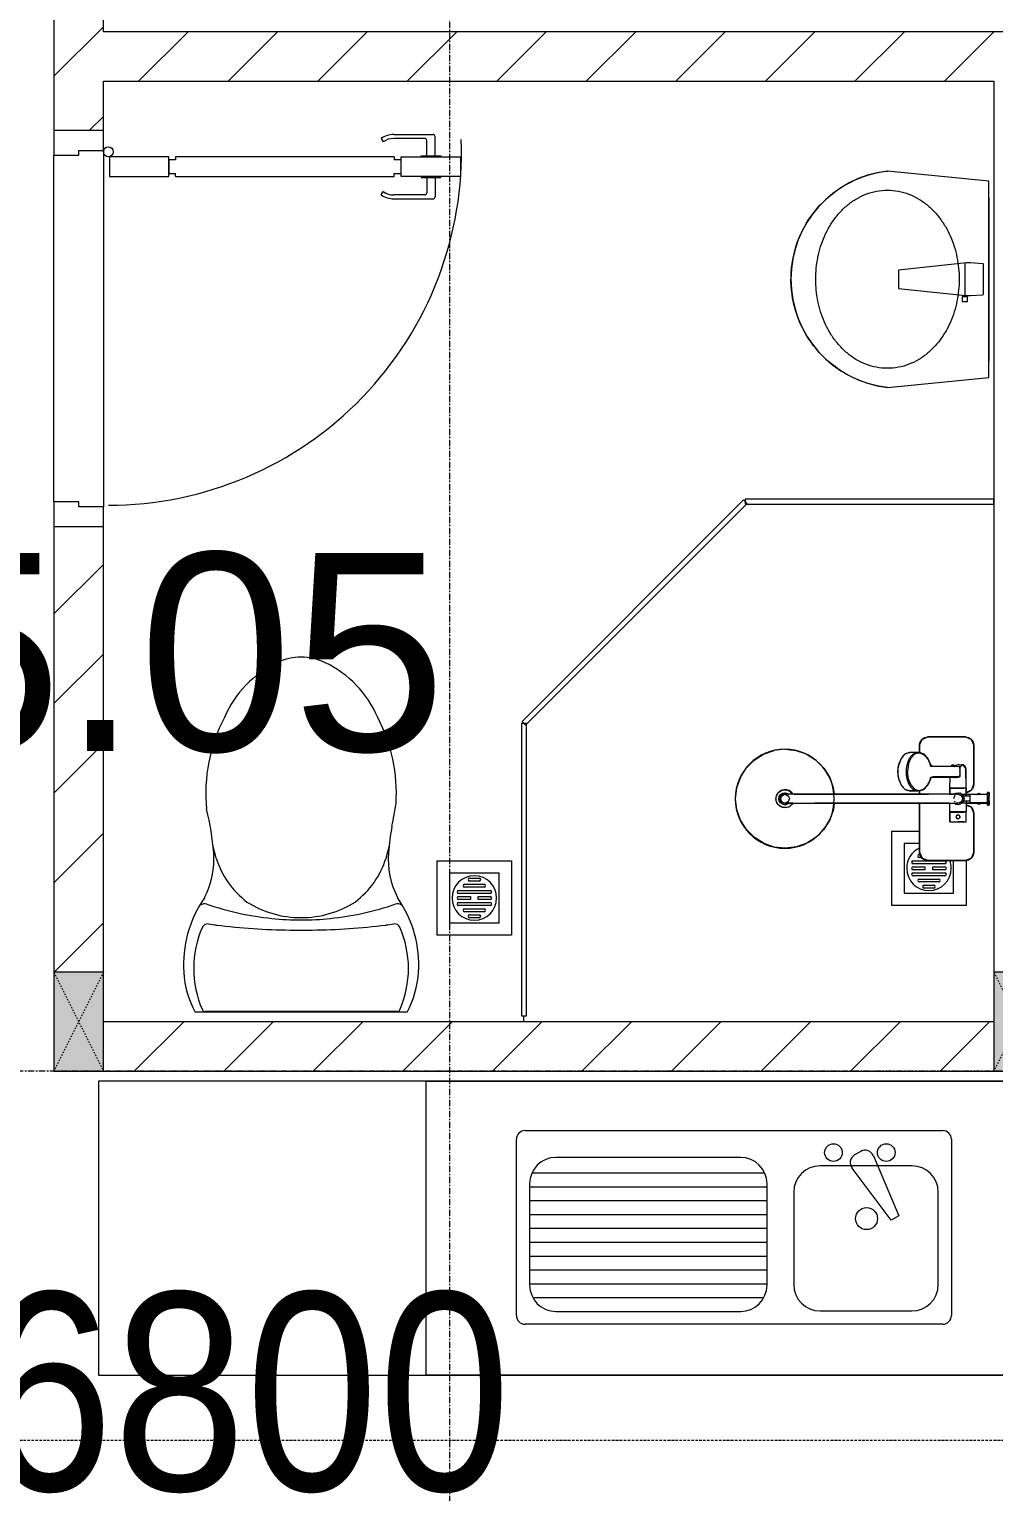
# Model space of a CAD drawing. Header units: millimetres. Extents: x 1591 to 239243, y -15958 to 82755.
# Drawn here: x 140001 to 141951, y 47587 to 50542 of the extents above; entities that cross this region are included whole.
import ezdxf

# ---------------------------------------------------------------- set-up
doc = ezdxf.new("R2010")
doc.units = ezdxf.units.MM
for name, pattern in [('Dash Dot 3_16_', [7.9375, 4.7625, -1.5875, 0, -1.5875]), ('Dash_2_', [6, 3, -3]), ('Grid Line', [22.225, 12.7, -3.175, 3.175, -3.175])]:
    doc.linetypes.add(name, pattern=pattern)
for name, color, linetype, lineweight in [('0-1', 250, 'Continuous', 5), ('A-ANNO-DIMS', 211, 'Continuous', 9), ('A-ANNO-DIMS-160', 211, 'Continuous', 9), ('A-AREA-IDEN', 2, 'Continuous', 9), ('A-DETL-GENF-1', 9, 'Continuous', 9), ('A-DOOR-1', 254, 'Continuous', 9), ('A-DOOR-2', 9, 'Continuous', 9), ('A-FLOR-2', 9, 'Continuous', 9), ('A-GLAZ-CURT-1', 254, 'Continuous', 9), ('A-GLAZ-CURT-2', 9, 'Continuous', 9), ('A-WALL-1', 253, 'Continuous', 18), ('A-WALL-2', 9, 'Continuous', 9), ('A-WALL-PATT-1', 10, 'Continuous', 9), ('G-ANNO-SYMB-1', 111, 'Dash Dot 3_16_', 18), ('I-FURN', 30, 'Continuous', 9), ('I-FURN-1', 254, 'Continuous', 9), ('M-EQPM-1', 254, 'Continuous', 9), ('P-SANR-FIXT', 6, 'Continuous', 9), ('P-SANR-FIXT-1', 254, 'Continuous', 9), ('S-COLS', 52, 'Continuous', 9), ('S-COLS-4', 254, 'Continuous', 9), ('S-COLS-5', 253, 'Continuous', 18), ('S-COLS-HDLN-1', 9, 'Dash_2_', 9), ('S-GRID-1', 1, 'Grid Line', 9)]:
    doc.layers.add(name, color=color, linetype=linetype, lineweight=lineweight)
doc.styles.add('Arial_9', font='arial_0.ttf', dxfattribs={"height": 400})
doc.styles.add('UTM Avo', font='UTM Avo.ttf', dxfattribs={"width": 0.9, "height": 400})
doc.dimstyles.new('1_Dim_chi_tiet_2_5', dxfattribs={"dimscale": 304.8, "dimtxt": 399.720379, "dimasz": 0.629921, "dimexe": 0.524934, "dimexo": 0.0625, "dimgap": 0.052493, "dimtad": 1, "dimdec": 0, "dimrnd": 5, "dimzin": 0, "dimdsep": 46, "dimtxsty": 'UTM Avo', "dimblk1": 'OBLIQUE', "dimblk2": 'OBLIQUE', "dimsah": 1, "dimcen": 0.09, "dimdle": 0.524934, "dimazin": 0, "dimtfac": 1, "dimtdec": 4, "dimtix": 1, "dimtmove": 0, "dimatfit": 3, "dimfxl": 1.049869, "dimfxlon": 1, "dimtvp": 1, "dimtolj": 1, "dimtzin": 0, "dimarcsym": 2})
pattern_1 = [(45, (0, 0), (-90.50967, 90.50967), [])]

# ---------------------------------------------------------------- blocks, each defined once
blk = doc.blocks.new('DOOR_CW_01 CANH MO-PANEL KINH - DIG_02-800x2200-CỬA NHÔM KÍNH-400864-TKCS_MB TẦNG 5')
at = {"layer": 'A-DETL-GENF-1'}
for p, q in [((-347, 772), (-307, 772)), ((-347, 652), (-347, 772)), ((-307, 772), (-307, 652)), ((-392, 637), (-392, 716.5)), ((-349, 720.5), (-388, 720.5)), ((-349, 731.8), (-347, 731.8)), ((-349, 692.2), (-349, 731.8)), ((-347, 692.2), (-347, 731.8)), ((-307, 692.2), (-307, 731.8)), ((-305, 731.8), (-307, 731.8)), ((-305, 692.2), (-305, 731.8)), ((-305, 720.5), (-266, 720.5)), ((-262, 637), (-262, 716.5)), ((-384, 699.5), (-384, 637)), ((-349, 703.5), (-380, 703.5)), ((-347, 692.2), (-349, 692.2)), ((-307, 692.2), (-305, 692.2)), ((-305, 703.5), (-274, 703.5)), ((-270, 699.5), (-270, 637)), ((-307, 652), (-347, 652)), ((-313, 652), (-341, 652)), ((-341, 652), (-341, 638)), ((-313, 638), (-313, 652)), ((-347, 638), (-341, 638)), ((-347, 638), (-347, 196)), ((-307, 638), (-313, 638)), ((-307, 196), (-307, 638)), ((-383.9, 611.2), (-377.3, 615.8)), ((-270.1, 611.2), (-276.7, 615.8)), ((-347, 196), (-341, 196)), ((-307, 182), (-347, 182)), ((-347, 182), (-347, 62)), ((-341, 196), (-341, 182)), ((-341, 182), (-313, 182)), ((-307, 196), (-313, 196)), ((-313, 182), (-313, 196)), ((-307, 62), (-307, 182)), ((-347, 62), (-307, 62))]:
    blk.add_line(p, q, dxfattribs=at)
blk.add_circle((-357, 60), 10, dxfattribs=at)
for centre, radius, start, end in [((-357, 60), 714, 360, 92), ((-388, 716.5), 4, 90, 180), ((-266, 716.5), 4, 0, 90), ((-380, 699.5), 4, 90, 180), ((-274, 699.5), 4, 0, 90), ((-347, 637), 45, 180, 215), ((-347, 637), 37, 180, 215), ((-307, 637), 37, 325, 0), ((-307, 637), 45, 325, 0)]:
    blk.add_arc(centre, radius, start, end, dxfattribs=at)
at = {"layer": 'A-DOOR-2'}
for p, q in [((-360, 50), (-400, 50)), ((-400, 50), (-400, -50)), ((-360, 0), (-360, 50)), ((-357, 50), (-332, 50)), ((400, 50), (360, 50)), ((360, 50), (360, 0)), ((400, -50), (400, 50)), ((-350, 0), (-360, 0)), ((-350, -50), (-350, 0)), ((360, 0), (350, 0)), ((350, 0), (350, -50)), ((-400, -50), (-350, -50)), ((350, -50), (400, -50))]:
    blk.add_line(p, q, dxfattribs=at)
blk = doc.blocks.new('TOILET - TOILET-400871-TKCS_MB TẦNG 5')
at = {"layer": 'P-SANR-FIXT-1'}
for p, q in [((-171.7, 330.3), (-178.6, 355.5)), ((171.7, 330.3), (178.6, 355.5)), ((214.2, 19), (-214.2, 19)), ((194, 19.9), (-194, 19.9))]:
    blk.add_line(p, q, dxfattribs=at)
for centre, radius, start, end in [((45.1, 528.6), 217.6, 115.2282, 156.7784), ((0, 624.4), 111.7, 64.7718, 115.2282), ((-45.1, 528.6), 217.6, 23.2216, 64.7718), ((137.1, 461.2), 329.8, 152.3122, 185.6513), ((-137.1, 461.2), 329.8, 356.3165, 27.6878), ((-719.2, 297.5), 544.3, 4.5441, 13.9464), ((-1948.3, 805.1), 2171.2, 349.1051, 350.319), ((719.2, 297.5), 544.3, 169.7121, 175.4559), ((-343.5, 327.4), 167.3, 332.62, 4.5441), ((-0.4, 384), 179.5, 197.4036, 232.5964), ((0.4, 384), 179.5, 307.4036, 342.5964), ((343.5, 327.4), 167.3, 175.4559, 207.38), ((-4, 115.7), 233.6, 144.7853, 164.7039), ((-195, 224.1), 13.8, 71.0073, 129.3276), ((0.6, 792.1), 586.9, 251.0073, 264.1678), ((0, 416), 206.1, 237.9268, 270), ((0, 416), 206.1, 270, 302.0732), ((-0.6, 792.1), 586.9, 275.8322, 288.9927), ((195, 224.1), 13.8, 50.6724, 108.9927), ((4, 115.7), 233.6, 15.2961, 35.2147), ((0, 786.7), 581.5, 264.1678, 275.8322), ((1.9, 114.1), 239.7, 164.7039, 183.5487), ((-9.8, 107.2), 207.3, 156.2862, 203.7138), ((-189.1, 185.5), 11.7, 82.4212, 154.5895), ((178.9, 2951.3), 2778.4, 262.4212, 262.7649), ((-14.3, 1400.4), 1215.6, 262.593, 269.6026), ((0, 3462.8), 3278, 269.6026, 270.3974), ((14.3, 1400.4), 1215.6, 270.3974, 277.407), ((-178.9, 2951.3), 2778.4, 277.2351, 277.5788), ((189.1, 185.5), 11.7, 25.4105, 97.5788), ((9.8, 107.2), 207.3, 336.2862, 23.7138), ((-1.9, 114.1), 239.7, 356.4513, 15.2961), ((-46.1, 111.1), 191.6, 183.5487, 208.7191), ((46.1, 111.1), 191.6, 331.2809, 356.4513), ((-193.7, 26.4), 6.48, 203.7138, 267.6832), ((193.7, 26.4), 6.48, 272.3168, 336.2862)]:
    blk.add_arc(centre, radius, start, end, dxfattribs=at)
blk = doc.blocks.new('93925000_0001 - 93925000_top_dwg_93925000_T-348115-TKCS_MB TẦNG 5')
at = {"layer": 'P-SANR-FIXT'}
for p, q in [((-125, -47.4), (-125, -123.4)), ((-29.3, -30.4), (-108, -30.4)), ((-46.3, -78.4), (-46.3, -46.7)), ((-27.2, -47.1), (-26.1, -47.1)), ((21.5, -45.9), (60.6, -46.7)), ((29.3, -30.4), (108, -30.4)), ((125, -47.4), (125, -123.4)), ((-27.2, -77.9), (-26.1, -77.9)), ((-9, -412.5), (-9, -62.5)), ((9, -62.5), (9, -412.5)), ((43, -78.7), (21.5, -79.2)), ((43, -64.7), (43, -117.7)), ((65.8, -117.7), (65.8, -64.7)), ((42.7, -117.9), (42.7, -117.9)), ((43.2, -117.6), (43.2, -117.5)), ((65.6, -117.5), (65.6, -117.6)), ((66.1, -117.9), (66.1, -117.9)), ((-108, -140.4), (-9, -140.4)), ((9, -140.4), (16.1, -140.4)), ((15.4, -159.1), (15.8, -143.3)), ((108, -140.4), (92.7, -140.4)), ((93, -143.3), (93.4, -159.1))]:
    blk.add_line(p, q, dxfattribs=at)
at = {"layer": 'P-SANR-FIXT', "flags": 128}
for points in [[(-45.8, -46.1), (-27.2, -46.1), (-27.2, -78.9), (-45.8, -78.9)], [(-26.1, -46), (-26.1, -78.9), (-9, -79)], [(21.5, -47.4), (21.5, -79.1), (9, -79)]]:
    blk.add_lwpolyline(points, dxfattribs=at)
at = {"layer": 'P-SANR-FIXT'}
for centre, radius in [((-36.5, -62.5), 3.95), ((0, -412.5), 100)]:
    blk.add_circle(centre, radius, dxfattribs=at)
for centre, radius, start, end in [((-108, -47.4), 17, 90, 180), ((-45.8, -46.6), 0.5, 90, 180), ((-29.3, -47.4), 17, 4.7626, 90), ((0, -62.5), 12, 318.5904, 221.4096), ((0, -62.5), 9, 90, 180.0008), ((0, -62.5), 9, 360, 90), ((29.3, -47.4), 17, 90, 175.2374), ((54.4, -334.8), 275.9, 88.2683, 91.7343), ((59.7, -57.1), 10.5, 38.6491, 85.492), ((108, -47.4), 17, 360, 90), ((-45.8, -78.4), 0.5, 180, 270), ((45.7, -61.8), 2.59, 155.1929, 175.7071), ((45.9, -61.8), 2.75, 130.8294, 155.1929), ((46.1, -62.1), 3.08, 110.5459, 130.8294), ((-11.1, -67.1), 76.9, 1.7693, 4.1075), ((65.2, -72.4), 3.46, 323.2522, 79.3541), ((40.8, -114.2), 4.19, 285.5116, 289.9665), ((40.2, -112.5), 6, 289.9665, 292.7061), ((41.4, -115.3), 2.96, 292.7061, 296.5405), ((41.3, -115.1), 3.16, 296.9591, 300.8286), ((41.8, -115.8), 2.26, 300.8286, 305.287), ((42.1, -116.4), 1.64, 305.287, 309.9326), ((42.6, -116.9), 0.906, 309.9326, 315.24), ((66.5, -116.6), 1.39, 229.6335, 235.1234), ((66.3, -116.8), 1.08, 225.1702, 229.6335), ((67.3, -115.4), 2.79, 235.1234, 238.7439), ((67.2, -115.6), 2.6, 238.7439, 243.4573), ((67.8, -114.4), 3.89, 243.9189, 246.8313), ((68.1, -113.8), 4.52, 246.843, 250.4792), ((68.3, -113.2), 5.24, 250.478, 254.0406), ((-108, -123.4), 17, 180, 270), ((32.6, -143.6), 16.9, 172.414, 179.1297), ((33.7, -143.7), 17.9, 164.9525, 172.4168), ((35.2, -144.2), 19.5, 157.9614, 164.9563), ((37.1, -144.9), 21.6, 151.4775, 157.9654), ((39.3, -146.1), 24, 145.4892, 151.4815), ((41.5, -147.6), 26.8, 139.9517, 145.4927), ((43.6, -149.4), 29.5, 134.7867, 139.9744), ((46.2, -152), 33.2, 130.0223, 134.7808), ((47.7, -153.8), 35.5, 125.4414, 130.0144), ((49.9, -156.8), 39.2, 121.1773, 125.4365), ((50.6, -157.9), 40.5, 119.697, 121.1761), ((51, -158.7), 41.5, 117.0276, 119.7085), ((52.2, -161.1), 44.1, 113.3199, 117.0258), ((51.7, -159.9), 42.8, 109.7779, 113.2977), ((52.5, -162.2), 45.2, 106.1472, 109.7766), ((53.2, -164.5), 47.7, 103.9355, 106.1665), ((39.1, -108.2), 10.4, 284.3956, 285.5116), ((68.5, -112.7), 5.75, 254.0357, 256.0561), ((55.4, -165.2), 48.4, 73.8659, 76.0481), ((56.2, -162.4), 45.5, 70.241, 73.86), ((57.4, -159.2), 42.1, 66.6693, 70.2637), ((56.5, -161.3), 44.3, 62.9815, 66.6728), ((58, -158.4), 41.1, 60.2783, 62.9855), ((57.7, -158.9), 41.7, 58.8444, 60.2824), ((59.2, -156.4), 38.7, 54.5377, 58.8482), ((60.9, -154), 35.8, 50.0034, 54.5405), ((62.8, -151.7), 32.8, 45.1921, 50.0042), ((65, -149.6), 29.8, 40.0487, 45.1896), ((87.6, -128.4), 1.5, 180, 187.5386), ((87.6, -128.4), 1.5, 258.6057, 270), ((67.2, -147.7), 26.8, 34.5125, 40.0422), ((69.4, -146.2), 24.2, 28.5363, 34.4919), ((73.8, -143.9), 19.2, 21.6374, 28.9183), ((71.2, -145), 22.1, 15.4436, 21.6374), ((76.8, -143.4), 16.2, 7.1859, 15.4436), ((73.9, -143.8), 19.1, 1.2699, 7.1859), ((108, -123.4), 17, 270, 360), ((32.7, -159), 17.3, 181.3198, 222.2619), ((76, -159), 17.4, 317.3098, 358.6393), ((54.2, -123), 60.6, 259.1395, 270.1494), ((54.2, -119.5), 64.1, 270.1494, 280.3637), ((0, -412.5), 18, 120.2491, 59.7509), ((0, -412.5), 12.2, 137.7946, 42.2054), ((0, -412.5), 9, 180, 0)]:
    blk.add_arc(centre, radius, start, end, dxfattribs=at)
for points, degree in [([(-12.9, 0), (-12.9, -1.5), (-12.9, -3)], 2), ([(12.9, 0), (0, 0), (-12.8, 0)], 2), ([(12.8, 0), (12.9, 0), (12.9, 0)], 2), ([(12.9, 0), (12.9, -1.5), (12.9, -3)], 2), ([(-12.9, -3), (0, -3), (12.8, -3)], 2), ([(-12.8, -3), (-12.9, -3), (-12.9, -3)], 2), ([(-8.5, -3.8), (-8.5, -20.9), (-8.5, -38)], 2), ([(8.5, -3.8), (8.5, -20.9), (8.5, -38)], 2), ([(-5, -46), (-15.5, -46), (-26.1, -46)], 2), ([(-8.5, -38), (0, -38), (8.5, -38)], 2), ([(-5, -38), (-5, -44.8), (-5, -51.6)], 2), ([(5, -38), (5, -44.8), (5, -51.6)], 2), ([(5, -46), (13.3, -46), (21.5, -46)], 2), ([(46.1, -59), (45.8, -59), (45.6, -59), (45.4, -59.1), (45.2, -59.1), (45, -59.2)], 5), ([(65.6, -61.6), (65.6, -60.8), (65.5, -60), (64.3, -59), (63.5, -59), (62.7, -59)], 5), ([(43.2, -61.6), (43.1, -62.2), (43.3, -62.8), (43, -63.5), (43, -64.1), (43, -64.7)], 5), ([(42.8, -182.5), (33, -180.6), (24.7, -176.4), (19.9, -170.7)], 3), ([(88.8, -170.8), (83.9, -176.5), (75.6, -180.7), (65.8, -182.5)], 3)]:
    blk.add_open_spline(points, degree=degree, dxfattribs=at)
for points, weights in [([(-9.3, -3), (-8.5, -3), (-8.5, -3.8)], [1, 0.707106775639, 1]), ([(9.3, -3), (8.5, -3), (8.5, -3.8)], [1, 0.707106765177, 1]), ([(21.5, -45.9), (21.5, -45.7), (21.5, -47.4)], [0.874147445041, 0.908470869121, 1]), ([(67.9, -74.4), (66.9, -75.7), (65.8, -76.4)], [1, 0.991614392871, 1]), ([(54.4, -167.3), (15.8, -167.3), (15.8, -143.6)], [1, 0.707106781187, 1]), ([(93, -143.6), (93, -167.3), (54.4, -167.3)], [1, 0.707106781187, 1])]:
    blk.add_rational_spline(points, weights, degree=2, dxfattribs=at)
blk.add_open_spline([(68, -50.6), (68.4, -51.1), (68.6, -51.7), (68.7, -53.5), (68.2, -54.7), (66.1, -57), (64.6, -58.1), (62.7, -59)], degree=3, knots=[0.3623591, 0.3623591, 0.3623591, 0.3623591, 0.4991435, 0.4991435, 0.7494159, 0.7494159, 0.9564651, 0.9564651, 0.9564651, 0.9564651], dxfattribs=at)
blk = doc.blocks.new('93925000_0001 - 93925000_top_dwg-348114-TKCS_MB TẦNG 5')
blk.add_blockref('93925000_0001 - 93925000_top_dwg_93925000_T-348115-TKCS_MB TẦNG 5', (0, 0))
blk = doc.blocks.new('93925000_0001 - 93925000_3D_low_dwg-348120-TKCS_MB TẦNG 5')
at = {"layer": 'P-SANR-FIXT'}
for p, q in [((-13, 0.4), (-12.1, 0.4)), ((-13, 0.4), (-11.6, 0.4)), ((-13, 0.4), (-12.1, 0.4)), ((-13, 0.4), (-11.6, 0.4)), ((-13, -2.4), (-13, 0.4)), ((-13, -2.4), (-13, 0.4)), ((-12.1, 0.4), (-9.1, 0.4)), ((-12.1, 0.4), (-9.1, 0.4)), ((-8, 0.4), (-11.6, 0.4)), ((-8, 0.4), (-11.6, 0.4)), ((-9.1, 0.4), (-5, 0.4)), ((-5, 0.4), (-8, 0.4)), ((-5, 0.4), (0, 0.4)), ((0, 0.4), (5.1, 0.4)), ((5.1, 0.4), (9, 0.4)), ((8.2, 0.4), (5.1, 0.4)), ((11.6, 0.4), (8.2, 0.4)), ((11.6, 0.4), (8.2, 0.4)), ((9, 0.4), (12, 0.4)), ((9, 0.4), (12, 0.4)), ((13, 0.4), (11.6, 0.4)), ((13, 0.4), (11.6, 0.4)), ((12, 0.4), (13, 0.4)), ((12, 0.4), (13, 0.4)), ((13, -2.4), (13, 0.4)), ((13, -2.4), (13, 0.4)), ((-12.1, -2.4), (-13, -2.4)), ((-13, -2.4), (-11.6, -2.4)), ((-12.1, -2.4), (-13, -2.4)), ((-13, -2.4), (-11.6, -2.4)), ((-9.1, -2.4), (-12.1, -2.4)), ((-9.1, -2.4), (-12.1, -2.4)), ((-11.6, -2.4), (-8.5, -2.4)), ((-11.6, -2.4), (-8.9, -2.4)), ((-11.1, -20.1), (-8.9, -14.6)), ((-8.9, -25.2), (-11.1, -20.1)), ((-5, -2.4), (-9.1, -2.4)), ((-8.9, -45.6), (-8.9, -2.4)), ((-6.1, -2.4), (-8.5, -2.4)), ((-8.5, -53.6), (-8.5, -2.4)), ((0, -2.4), (-5, -2.4)), ((5.1, -2.4), (0, -2.4)), ((5.1, -2.4), (9, -2.4)), ((6.1, -2.4), (8.5, -2.4)), ((11.6, -2.4), (8.5, -2.4)), ((8.5, -2.4), (8.5, -53.6)), ((8.9, -2.4), (8.9, -45.6)), ((11.6, -2.4), (8.9, -2.4)), ((11.1, -20.1), (8.9, -15)), ((8.9, -25.6), (11.1, -20.1)), ((9, -2.4), (12, -2.4)), ((9, -2.4), (12, -2.4)), ((13, -2.4), (11.6, -2.4)), ((13, -2.4), (11.6, -2.4)), ((12, -2.4), (13, -2.4)), ((12, -2.4), (13, -2.4)), ((-125, -47), (-120, -35)), ((-120, -35), (-125, -47)), ((-125, -123), (-125, -47)), ((-125, -47), (-125, -123)), ((-120, -35), (-108, -30)), ((-108, -30), (-120, -35)), ((-108, -30), (-29.2, -30)), ((-29.2, -30), (-108, -30)), ((-46.3, -45.7), (-27.2, -45.6)), ((-46.3, -46.9), (-46.3, -45.7)), ((-46.3, -45.7), (-46.3, -46.9)), ((-46.3, -50.5), (-46.3, -46.9)), ((-46.3, -50.5), (-46.3, -56.1)), ((-46.3, -56.1), (-46.3, -62.1)), ((-36.6, -58.1), (-39.4, -59.4)), ((-36.6, -58.1), (-33.6, -59.3)), ((-29.2, -30), (-17.2, -35)), ((-17.2, -35), (-29.2, -30)), ((-27.2, -46.8), (-27.2, -45.6)), ((-27.2, -46.8), (-27.2, -50.4)), ((-27.2, -56), (-27.2, -50.4)), ((-27.2, -62.1), (-27.2, -56)), ((-26.1, -46.8), (-26.1, -45.6)), ((-8.5, -45.6), (-26.1, -45.6)), ((-26.1, -46.8), (-26.1, -50.4)), ((-26.1, -56), (-26.1, -50.4)), ((-26.1, -62.1), (-26.1, -56)), ((-17.2, -35), (-12.8, -45.6)), ((-12.8, -45.6), (-17.2, -35)), ((-11.1, -57.5), (-12, -62.1)), ((-11.2, -57.7), (-12, -62.1)), ((-8.5, -53.6), (-11.2, -57.7)), ((-8.5, -53.6), (-11.2, -57.7)), ((-11.1, -57.5), (-11.2, -57.7)), ((-5.4, -54.9), (-9, -62.1)), ((-4.4, -50.9), (-8.5, -53.6)), ((-4.4, -50.9), (-8.5, -53.6)), ((0, -53.1), (-5.4, -54.9)), ((-4.6, -51), (-4.4, -50.9)), ((0, -50.1), (-4.4, -50.9)), ((4.4, -50.9), (0, -50.1)), ((4.4, -50.9), (4.6, -51)), ((4.4, -50.9), (8.5, -53.6)), ((4.4, -50.9), (8.5, -53.6)), ((9, -62.1), (6.4, -55.7)), ((21.5, -45.6), (8.5, -45.6)), ((11.1, -57.5), (8.5, -53.6)), ((11.2, -57.7), (8.5, -53.6)), ((11.2, -57.7), (8.5, -53.6)), ((11.1, -57.5), (11.2, -57.7)), ((12, -62.1), (11.2, -57.7)), ((12, -62.1), (11.2, -57.7)), ((17.2, -35), (12.8, -45.6)), ((12.8, -45.6), (17.2, -35)), ((17.2, -35), (29.2, -30)), ((17.2, -35), (29.2, -30)), ((21.5, -45.6), (60.6, -46.1)), ((21.5, -46.8), (21.5, -45.6)), ((21.5, -46.8), (21.5, -50.4)), ((21.5, -56), (21.5, -50.4)), ((21.5, -62.1), (21.5, -56)), ((29.2, -30), (108, -30)), ((108, -30), (29.2, -30)), ((44.3, -58.6), (44.2, -112.9)), ((65.4, -58.6), (44.3, -58.6)), ((52.7, -58.6), (54.8, -57.9)), ((54.8, -57.9), (56.9, -58.6)), ((60.6, -46.1), (66.7, -50.3)), ((65.4, -58.6), (65.4, -112.9)), ((66.3, -68.3), (65.5, -58.6)), ((66.7, -50.3), (69.5, -62.1)), ((108, -30), (120, -35)), ((120, -35), (108, -30)), ((120, -35), (125, -47)), ((125, -47), (120, -35)), ((125, -47), (125, -123)), ((125, -123), (125, -47)), ((-46.3, -68.1), (-46.3, -62.1)), ((-46.3, -73.7), (-46.3, -68.1)), ((-46.3, -77.3), (-46.3, -73.7)), ((-46.3, -78.5), (-46.3, -77.3)), ((-46.3, -78.5), (-46.3, -77.3)), ((-46.3, -78.5), (-27.2, -78.6)), ((-40.5, -62.1), (-39.4, -59.4)), ((-40.5, -62.1), (-39.3, -64.9)), ((-36.5, -66.1), (-39.3, -64.9)), ((-33.6, -64.8), (-36.5, -66.1)), ((-33.6, -59.3), (-32.5, -62.1)), ((-33.6, -64.8), (-32.5, -62.1)), ((-27.2, -68.2), (-27.2, -62.1)), ((-27.2, -73.8), (-27.2, -68.2)), ((-27.2, -77.4), (-27.2, -73.8)), ((-27.2, -78.6), (-27.2, -77.4)), ((-26.1, -68.2), (-26.1, -62.1)), ((-26.1, -73.8), (-26.1, -68.2)), ((-26.1, -77.4), (-26.1, -73.8)), ((-26.1, -78.6), (-26.1, -77.4)), ((-26.1, -78.6), (-9, -78.6)), ((-12, -62.1), (-11.2, -66.5)), ((-12, -62.1), (-11.2, -66.5)), ((-11.1, -66.7), (-11.2, -66.5)), ((-11.2, -66.5), (-9, -69.8)), ((-11.1, -66.7), (-9, -69.9)), ((-9, -62.1), (-9, -66.3)), ((-9, -79.5), (-9, -66.3)), ((-9, -79.5), (-9, -94.5)), ((-6.3, -67.4), (-5.4, -69.3)), ((6.4, -68.5), (0, -71.1)), ((9, -62.1), (7.9, -59.4)), ((9, -62.1), (9, -66.5)), ((9, -79.6), (9, -66.5)), ((9, -69.8), (11.2, -66.5)), ((9, -69.8), (11.2, -66.5)), ((9, -69.8), (10.6, -67.4)), ((9, -78.6), (21.5, -78.6)), ((9, -79.6), (9, -94.6)), ((11.1, -66.7), (12, -62.1)), ((11.1, -66.7), (11.2, -66.5)), ((11.2, -66.5), (12, -62.1)), ((21.5, -68.2), (21.5, -62.1)), ((21.5, -73.8), (21.5, -68.2)), ((21.5, -77.4), (21.5, -73.8)), ((21.5, -78.6), (21.5, -77.4)), ((21.5, -78.6), (44.3, -78.3)), ((43.3, -68.3), (43.8, -62.2)), ((43.3, -68.3), (44.3, -66.3)), ((44.3, -70.3), (43.3, -68.3)), ((66.3, -68.3), (65.4, -66.3)), ((65.4, -70.2), (66.3, -68.3)), ((66.7, -73.9), (69.5, -62.1)), ((-9, -94.5), (-9, -122.1)), ((9, -94.6), (9, -122.1)), ((42.7, -116.4), (27.2, -123.6)), ((44.2, -112.9), (42.7, -116.4)), ((65.4, -112.9), (67, -116.4)), ((67, -116.4), (82.2, -123.4)), ((-120, -135), (-125, -123)), ((-125, -123), (-120, -135)), ((-108, -140), (-120, -135)), ((-120, -135), (-108, -140)), ((-8.8, -140), (-108, -140)), ((-108, -140), (-8.8, -140)), ((-9, -122.1), (-9, -352.1)), ((16.1, -140), (8.8, -140)), ((8.8, -140), (16.1, -140)), ((9, -352.1), (9, -122.1)), ((16, -140.4), (19, -131.1)), ((16, -140.4), (16, -160.1)), ((19.3, -150.1), (16, -140.4)), ((27.2, -123.6), (19, -131.1)), ((82.2, -123.4), (90.4, -130.7)), ((90.4, -130.7), (93.7, -140.4)), ((90.7, -149.6), (93.7, -140.4)), ((108, -140), (93.6, -140)), ((93.6, -140), (108, -140)), ((93.7, -140.4), (93.7, -160.1)), ((108, -140), (120, -135)), ((108, -140), (120, -135)), ((125, -123), (120, -135)), ((120, -135), (125, -123)), ((16, -160.1), (18.8, -169)), ((19.3, -169.7), (16, -160.1)), ((27.5, -157.3), (19.3, -150.1)), ((25.5, -175.3), (19.3, -169.7)), ((27.5, -157.3), (39.8, -162.4)), ((39.8, -182), (27.5, -177)), ((39.8, -162.4), (54.8, -164.2)), ((70.6, -162.2), (54.8, -164.2)), ((70.6, -162.2), (82.5, -157.2)), ((82.5, -176.8), (70.6, -181.9)), ((82.2, -177), (79.6, -178.1)), ((90.7, -149.6), (82.5, -157.2)), ((90.7, -169.3), (82.5, -176.8)), ((90.6, -169.4), (88.2, -171.6)), ((93.7, -160.1), (90.7, -169.3)), ((39.6, -182), (54.8, -183.9)), ((39.8, -182), (54.8, -183.9)), ((54.8, -183.9), (70.6, -181.9)), ((54.8, -183.9), (69.3, -182.2)), ((-42.5, -321.4), (-61.8, -333.3)), ((-21.4, -314.2), (-42.5, -321.4)), ((-9, -312.8), (-21.4, -314.2)), ((22.5, -314.4), (9, -312.9)), ((43, -321.6), (22.5, -314.4)), ((61.9, -333.3), (43, -321.6)), ((-77.7, -348.9), (-89.8, -367.9)), ((-61.8, -333.3), (-77.7, -348.9)), ((-9, -374.4), (-9, -352.1)), ((9, -374.3), (9, -352.1)), ((78.8, -350.3), (61.9, -333.3)), ((90.5, -369.3), (78.8, -350.3)), ((-89.8, -367.9), (-97.3, -388.9)), ((-9, -394.7), (-9, -374.4)), ((9, -394.5), (9, -374.3)), ((97.6, -390.1), (90.5, -369.3)), ((-97.3, -388.9), (-100, -411.9)), ((-100, -411.9), (-97.6, -433.8)), ((-16.7, -404), (-18.5, -411.9)), ((-18.5, -411.9), (-18.5, -411.9)), ((-18.5, -411.9), (-16.5, -420.1)), ((-11.8, -397.7), (-16.7, -404)), ((-12, -411.9), (-9, -404.4)), ((-8.3, -420.6), (-12, -411.9)), ((-9, -396.3), (-11.8, -397.7)), ((-9, -394.7), (-9, -407.6)), ((-5.4, -404.7), (-9, -411.9)), ((-9, -407.6), (-9, -411.9)), ((-9, -411.9), (-9, -411.9)), ((-5.4, -404.7), (-6.3, -405.5)), ((-5.4, -404.7), (0, -402.9)), ((5.4, -404.7), (0, -402.9)), ((9, -411.9), (5.4, -404.7)), ((5.4, -404.7), (6.2, -405.4)), ((5.4, -419.1), (9, -411.6)), ((5.4, -419.1), (9, -411.9)), ((8.7, -420.2), (12, -411.9)), ((9, -394.5), (9, -407.4)), ((11.7, -397.6), (9, -396.3)), ((12, -411.9), (9, -404.9)), ((9, -411.9), (9, -407.4)), ((9, -411.6), (9, -411.9)), ((11.7, -397.6), (16.7, -403.7)), ((11.7, -397.6), (16.7, -403.7)), ((18.5, -411.9), (16.5, -420.1)), ((16.7, -403.7), (18.5, -411.9)), ((16.7, -403.7), (18.5, -411.9)), ((18.5, -411.9), (18.5, -411.9)), ((100, -411.9), (97.5, -433.9)), ((100, -411.9), (97.6, -390.1)), ((-97.6, -433.8), (-90.5, -454.4)), ((-16.5, -420.1), (-11.3, -426.5)), ((-11.3, -426.5), (-3.9, -430)), ((0, -423.9), (-8.3, -420.6)), ((-5.4, -419.1), (-6.2, -418.4)), ((0, -420.9), (-5.4, -419.1)), ((0, -420.9), (-5.4, -419.1)), ((-3.9, -430), (4.1, -429.9)), ((5.4, -419.1), (0, -420.9)), ((5.4, -419.1), (0, -420.9)), ((8.7, -420.2), (0, -423.9)), ((4.1, -429.9), (11.7, -426.2)), ((6.2, -418.4), (5.4, -419.1)), ((16.5, -420.1), (11.7, -426.2)), ((89.8, -455.8), (97.5, -433.9)), ((-90.5, -454.4), (-78.4, -473.9)), ((78, -474.5), (89.8, -455.8)), ((-78.4, -473.9), (-62.2, -490.2)), ((-62.2, -490.2), (-43.5, -501.9)), ((-43.5, -501.9), (-22.2, -509.4)), ((22.1, -509.4), (42.9, -502.2)), ((42.9, -502.2), (61.9, -490.4)), ((61.9, -490.4), (78, -474.5)), ((-22.2, -509.4), (-0.1, -511.9)), ((-0.1, -511.9), (22.1, -509.4))]:
    blk.add_line(p, q, dxfattribs=at)
blk = doc.blocks.new('93925000_0001 - FMM 93925000-V69-TKCS_MB TẦNG 5')
at = {"extrusion": (0, 0, -1), "zscale": -1, "rotation": 180}
for name in ['93925000_0001 - 93925000_top_dwg-348114-TKCS_MB TẦNG 5', '93925000_0001 - 93925000_3D_low_dwg-348120-TKCS_MB TẦNG 5']:
    blk.add_blockref(name, (0, 0), dxfattribs=at)
blk = doc.blocks.new('bonruatreo - Chậu rửa-V40-TKCS_MB TẦNG 5')
at = {"layer": 'P-SANR-FIXT-1'}
for p, q in [((-218.6, 205), (-198.4, 0)), ((-18.5, 182.5), (-32.2, 52.9)), ((18.5, 182.5), (-18.5, 182.5)), ((33, 45.4), (18.5, 182.5)), ((198.4, 0), (218.6, 205)), ((-35.6, 54.2), (-44.7, 54.2)), ((-44.7, 54.2), (-44.7, 42.8)), ((-44.7, 42.8), (-35.6, 42.8)), ((-35.6, 52.9), (-35.6, 54.2)), ((-32.2, 52.9), (-35.6, 52.9)), ((-35.6, 44.2), (-35.6, 52.9)), ((-35.6, 42.8), (-35.6, 44.2)), ((-35.6, 44.2), (-33.1, 44.2)), ((-32.2, 52.9), (-33.1, 44.2)), ((-33, 37.3), (-31.4, 12.2)), ((32.7, 48.5), (-32.7, 48.5)), ((31.4, 12.2), (33, 37.3)), ((-198.4, 0), (198.4, 0)), ((165, 0), (-165, 0)), ((-30.2, 11), (30.2, 11))]:
    blk.add_line(p, q, dxfattribs=at)
at = {"layer": 'P-SANR-FIXT-1', "flags": 128}
blk.add_lwpolyline([(-218.6, 205), (-217.4, 213.7), (-215.9, 222.4), (-214, 231), (-211.8, 239.5), (-209.3, 247.9), (-206.4, 256.2), (-203.2, 264.4), (-199.6, 272.5), (-195.8, 280.4), (-191.6, 288.1), (-187.1, 295.7), (-182.3, 303.1), (-177.3, 310.3), (-171.9, 317.3), (-166.3, 324.1), (-160.4, 330.6), (-154.2, 336.9), (-147.8, 342.9), (-141.2, 348.7), (-134.3, 354.2), (-127.3, 359.4), (-120, 364.4), (-112.5, 369), (-104.9, 373.4), (-97.1, 377.4), (-89.1, 381.2), (-81, 384.6), (-72.7, 387.6), (-64.4, 390.4), (-55.9, 392.8), (-47.3, 394.8), (-38.7, 396.6), (-30, 397.9), (-21.3, 399), (-12.5, 399.6), (-3.7, 400), (5.1, 399.9), (13.9, 399.6), (22.6, 398.8), (31.4, 397.8), (40.1, 396.3), (48.7, 394.5), (57.2, 392.4), (65.7, 390), (74, 387.2), (82.2, 384.1), (90.3, 380.6), (98.3, 376.8), (106.1, 372.7), (113.7, 368.3), (121.1, 363.6), (128.4, 358.7), (135.4, 353.4), (142.2, 347.8), (148.8, 342), (155.2, 335.9), (161.3, 329.6), (167.2, 323), (172.8, 316.2), (178.1, 309.2), (183.1, 302), (187.8, 294.6), (192.2, 287), (196.4, 279.2), (200.2, 271.3), (203.7, 263.2), (206.8, 255), (209.7, 246.6), (212.2, 238.2), (214.3, 229.7), (216.1, 221.1), (217.6, 212.4), (218.6, 205)], dxfattribs=at)
at = {"layer": 'P-SANR-FIXT-1'}
for centre, radius, start, end in [((0, 180), 220, 6.525, 173.475), ((5.5, 41.4), 38.7, 175.8543, 186.034), ((-5.5, 41.4), 38.7, 353.966, 6.034), ((-30.1, 12.3), 1.3, 183.5997, 268.7722), ((30.1, 12.3), 1.3, 271.2278, 356.4003)]:
    blk.add_arc(centre, radius, start, end, dxfattribs=at)
for points in [[(-180, 205), (-180, 212.4), (-178.6, 227.3), (-172.4, 248.8), (-162.5, 268.9), (-149.4, 287), (-133.8, 303), (-116.1, 316.6), (-96.9, 327.9), (-76.5, 336.8), (-55.2, 343.5), (-33.3, 347.9), (-11.2, 350.1), (11.1, 350.1), (33.3, 347.9), (55.2, 343.5), (76.5, 336.8), (96.9, 327.9), (116.1, 316.6), (133.8, 302.9), (149.5, 287), (162.5, 268.8), (172.4, 248.8), (178.6, 227.3), (180, 212.4), (180, 205)], [(180, 205), (180, 197.6), (178.6, 182.7), (172.4, 161.2), (162.5, 141.2), (149.5, 123), (133.8, 107.1), (116.1, 93.4), (96.9, 82.1), (76.5, 73.2), (55.2, 66.5), (33.3, 62.1), (11.1, 59.9), (-11.2, 59.9), (-33.3, 62.1), (-55.2, 66.5), (-76.5, 73.2), (-96.9, 82.1), (-116.1, 93.4), (-133.8, 107), (-149.4, 123), (-162.5, 141.1), (-172.4, 161.2), (-178.6, 182.7), (-180, 197.6), (-180, 205)]]:
    blk.add_open_spline(points, degree=3, dxfattribs=at)
blk = doc.blocks.new('THU NUOC - THU NUOC-V86-TKCS_MB TẦNG 5')
at = {"layer": 'M-EQPM-1'}
for p, q in [((-66.3, -70.6), (-66.3, 79.4)), ((-66.3, 79.4), (-10.2, 79.4)), ((-10.2, 54.4), (-41.3, 54.4)), ((-41.3, 54.4), (-41.3, -45.6)), ((-11, 32.1), (-8.2, 32.1)), ((-23.3, 19.6), (40.9, 19.6)), ((40.9, 13.6), (-23.3, 13.6)), ((-23.3, 7.2), (0.7, 7.2)), ((0.7, 1.2), (-23.3, 1.2)), ((-5.8, 26.1), (-11, 26.1)), ((0.7, 7.2), (0.7, 1.2)), ((16.7, 1.2), (16.7, 7.2)), ((16.7, 7.2), (40.9, 7.2)), ((40.9, 1.2), (16.7, 1.2)), ((58.7, -45.6), (58.7, 19.9)), ((83.7, 20.3), (83.7, -70.6)), ((-23.3, -4.8), (40.9, -4.8)), ((40.9, -10.8), (-23.3, -10.8)), ((-11, -17.3), (28.5, -17.3)), ((28.5, -23.3), (-11, -23.3)), ((-41.3, -45.6), (58.7, -45.6)), ((-1.1, -29.6), (18.5, -29.6)), ((18.5, -35.6), (-1.1, -35.6)), ((83.7, -70.6), (-66.3, -70.6))]:
    blk.add_line(p, q, dxfattribs=at)
for centre, radius, start, end in [((8.7, 4.4), 45, 115.0825, 180), ((8.7, 4.4), 45, 115.0825, 180), ((-11, 29.1), 3, 90, 270), ((8.7, 4.4), 45, 180, 0), ((8.7, 4.4), 45, 180, 360), ((-23.3, 16.6), 3, 90, 270), ((-23.3, 4.2), 3, 90, 270), ((40.9, 16.6), 3, 270, 90), ((40.9, 4.2), 3, 270, 90), ((8.7, 4.4), 45, 0, 20.2407), ((8.7, 4.4), 45, 360, 20.2407), ((-23.3, -7.8), 3, 90, 270), ((-11, -20.3), 3, 90, 270), ((28.5, -20.3), 3, 270, 90), ((40.9, -7.8), 3, 270, 90), ((-1.1, -32.6), 3, 90, 270), ((18.5, -32.6), 3, 270, 90)]:
    blk.add_arc(centre, radius, start, end, dxfattribs=at)
blk = doc.blocks.new('THU NUOC - THU NUOC-455054-TKCS_MB TẦNG 5')
at = {"layer": 'M-EQPM-1'}
for p, q in [((-66.3, -70.6), (-66.3, 79.4)), ((-66.3, 79.4), (83.7, 79.4)), ((83.7, 79.4), (83.7, -70.6)), ((58.7, 54.4), (-41.3, 54.4)), ((-41.3, 54.4), (-41.3, -45.6)), ((-11, 32.1), (28.5, 32.1)), ((-1.1, 44.5), (18.5, 44.5)), ((18.5, 38.5), (-1.1, 38.5)), ((58.7, -45.6), (58.7, 54.4)), ((-23.3, 19.6), (40.9, 19.6)), ((40.9, 13.6), (-23.3, 13.6)), ((-23.3, 7.2), (0.7, 7.2)), ((0.7, 1.2), (-23.3, 1.2)), ((28.5, 26.1), (-11, 26.1)), ((0.7, 7.2), (0.7, 1.2)), ((16.7, 1.2), (16.7, 7.2)), ((16.7, 7.2), (40.9, 7.2)), ((40.9, 1.2), (16.7, 1.2)), ((-23.3, -4.8), (40.9, -4.8)), ((40.9, -10.8), (-23.3, -10.8)), ((-11, -17.3), (28.5, -17.3)), ((28.5, -23.3), (-11, -23.3)), ((-41.3, -45.6), (58.7, -45.6)), ((-1.1, -29.6), (18.5, -29.6)), ((18.5, -35.6), (-1.1, -35.6)), ((83.7, -70.6), (-66.3, -70.6))]:
    blk.add_line(p, q, dxfattribs=at)
for centre, radius, start, end in [((8.7, 4.4), 45, 0, 180), ((8.7, 4.4), 45, 360, 180), ((-11, 29.1), 3, 90, 270), ((-1.1, 41.5), 3, 90, 270), ((18.5, 41.5), 3, 270, 90), ((28.5, 29.1), 3, 270, 90), ((8.7, 4.4), 45, 180, 0), ((8.7, 4.4), 45, 180, 360), ((-23.3, 16.6), 3, 90, 270), ((-23.3, 4.2), 3, 90, 270), ((40.9, 16.6), 3, 270, 90), ((40.9, 4.2), 3, 270, 90), ((-23.3, -7.8), 3, 90, 270), ((-11, -20.3), 3, 90, 270), ((28.5, -20.3), 3, 270, 90), ((40.9, -7.8), 3, 270, 90), ((-1.1, -32.6), 3, 90, 270), ((18.5, -32.6), 3, 270, 90)]:
    blk.add_arc(centre, radius, start, end, dxfattribs=at)
blk = doc.blocks.new('System Panel - Glazed-901210-TKCS_MB TẦNG 5')
at = {"layer": 'A-GLAZ-CURT-2'}
for p, q in [((295.3, 5), (-295.3, 5)), ((-295.3, 5), (-295.3, -5)), ((295.3, -5), (295.3, 5)), ((-295.3, -5), (295.3, -5))]:
    blk.add_line(p, q, dxfattribs=at)
blk = doc.blocks.new('System Panel - Glazed-901211-TKCS_MB TẦNG 5')
at = {"layer": 'A-GLAZ-CURT-2'}
for p, q in [((316.6, 5), (-316.6, 5)), ((-316.6, 5), (-316.6, -5)), ((316.6, -5), (316.6, 5)), ((-316.6, -5), (316.6, -5))]:
    blk.add_line(p, q, dxfattribs=at)
blk = doc.blocks.new('System Panel - Glazed-901212-TKCS_MB TẦNG 5')
at = {"layer": 'A-GLAZ-CURT-2'}
for p, q in [((251.1, 5), (-251.1, 5)), ((-251.1, 5), (-251.1, -5)), ((251.1, -5), (251.1, 5)), ((-251.1, -5), (251.1, -5))]:
    blk.add_line(p, q, dxfattribs=at)
blk = doc.blocks.new('G1_SOF - BO TRU - 100x200-745959-TKCS_MB TẦNG 5')
at = {"layer": 'S-COLS'}
blk.add_hatch(color=256, dxfattribs=at).paths.add_polyline_path([(-50, 100), (-50, -100), (50, -100), (50, 100)])
at = {"layer": 'S-COLS-5'}
for p, q in [((50, 100), (-50, 100)), ((-50, 100), (-50, -100)), ((50, -100), (50, 100)), ((-50, -100), (50, -100))]:
    blk.add_line(p, q, dxfattribs=at)
at = {"layer": 'S-COLS-HDLN-1'}
for p, q in [((50, 100), (-50, -100)), ((-50, 100), (50, -100))]:
    blk.add_line(p, q, dxfattribs=at)
blk = doc.blocks.new('HE BEP A1 - HE BEP A 2-885810-TKCS_MB TẦNG 5')
at = {"layer": 'I-FURN'}
for p, q in [((662.4, 594.4), (0, 594.4)), ((0, 594.4), (0, 0)), ((662.4, 0), (662.4, 594.4)), ((662.4, 594.4), (3700, 594.4)), ((662.4, 0), (662.4, 594.4)), ((3700, 594.4), (3700, 0)), ((3700, 594.4), (3700, 0)), ((3175.6, 513.2), (2394, 513.2)), ((844.9, 120.7), (844.9, 476.9)), ((862.4, 494.4), (1706.9, 494.4)), ((1724.4, 476.9), (1724.4, 120.7)), ((2364, 483.2), (2364, 111.2)), ((3205.6, 483.2), (3205.6, 111.2)), ((1541.1, 452.3), (1528.6, 445.1)), ((1298.3, 440.1), (924.9, 440.1)), ((1644.4, 423.2), (1459, 423.2)), ((1602.7, 313.4), (1523.8, 418.4)), ((1566.6, 443.1), (1618.1, 322.3)), ((871.5, 386.8), (871.5, 182.3)), ((876.4, 408.9), (1346.8, 408.9)), ((1351.6, 182.3), (1351.6, 386.8)), ((2474.5, 410.3), (2470.1, 405.9)), ((2470.1, 405.9), (2499.2, 376.7)), ((2503.6, 381.1), (2474.5, 410.3)), ((2692.1, 413), (2663, 383.9)), ((2667.3, 379.5), (2696.5, 408.6)), ((2696.5, 408.6), (2692.1, 413)), ((2873.2, 408.6), (2877.5, 413)), ((2902.3, 379.5), (2873.2, 408.6)), ((2877.5, 413), (2906.7, 383.9)), ((3066, 381.1), (3095.1, 410.3)), ((3099.5, 405.9), (3070.4, 376.7)), ((3095.1, 410.3), (3099.5, 405.9)), ((871.5, 380.9), (1351.6, 380.9)), ((1405.6, 369.9), (1405.6, 183.2)), ((1697.8, 183.2), (1697.8, 369.9)), ((2499.2, 376.7), (2503.6, 381.1)), ((2663, 383.9), (2667.3, 379.5)), ((2906.7, 383.9), (2902.3, 379.5)), ((3070.4, 376.7), (3066, 381.1)), ((871.5, 352.9), (1351.6, 352.9)), ((871.5, 324.9), (1351.6, 324.9)), ((871.5, 296.9), (1351.6, 296.9)), ((1618.1, 322.3), (1602.7, 313.4)), ((871.5, 268.9), (1351.6, 268.9)), ((871.5, 240.9), (1351.6, 240.9)), ((871.5, 212.9), (1351.6, 212.9)), ((2467.4, 188.3), (2496.5, 217.4)), ((2500.9, 213), (2471.8, 183.9)), ((2496.5, 217.4), (2500.9, 213)), ((2660.2, 215.8), (2664.6, 220.2)), ((2689.3, 186.7), (2660.2, 215.8)), ((2664.6, 220.2), (2693.7, 191.1)), ((2905, 220.2), (2875.9, 191.1)), ((2880.3, 186.7), (2909.4, 215.8)), ((2909.4, 215.8), (2905, 220.2)), ((3073.1, 217.4), (3068.7, 213)), ((3068.7, 213), (3097.9, 183.9)), ((3102.3, 188.3), (3073.1, 217.4)), ((871.5, 184.9), (1351.6, 184.9)), ((2471.8, 183.9), (2467.4, 188.3)), ((2693.7, 191.1), (2689.3, 186.7)), ((2875.9, 191.1), (2880.3, 186.7)), ((3097.9, 183.9), (3102.3, 188.3)), ((877.9, 156.9), (1345.2, 156.9)), ((924.9, 128.9), (1298.3, 128.9)), ((1459, 129.9), (1644.4, 129.9)), ((2451.6, 122.3), (2451.6, 118.3)), ((2484.1, 122.3), (2451.6, 122.3)), ((2451.6, 118.3), (2484.1, 118.3)), ((2484.1, 118.3), (2484.1, 122.3)), ((3085.5, 118.3), (3085.5, 122.3)), ((3085.5, 122.3), (3118, 122.3)), ((3118, 118.3), (3085.5, 118.3)), ((3118, 122.3), (3118, 118.3)), ((1706.9, 103.2), (862.4, 103.2)), ((3175.6, 81.2), (2394, 81.2)), ((0, 0), (662.4, 0)), ((3700, 0), (662.4, 0))]:
    blk.add_line(p, q, dxfattribs=at)
for centre, radius in [((1485.9, 449.9), 17.8), ((1592.6, 449.9), 17.8), ((2581.9, 298.5), 142.6), ((2581.9, 298.5), 131.3), ((2987.7, 298.5), 142.6), ((2987.7, 298.5), 131.3), ((2581.9, 298.5), 87.2), ((2987.7, 298.5), 87.2), ((1552.8, 316.6), 22.2), ((2581.9, 298.5), 43.6), ((2581.9, 298.5), 30.9), ((2987.7, 298.5), 43.6), ((2987.7, 298.5), 30.9)]:
    blk.add_circle(centre, radius, dxfattribs=at)
for centre, radius, start, end in [((2394, 483.2), 30, 90, 180), ((3175.6, 483.2), 30, 360, 90), ((862.4, 476.9), 17.5, 90, 180), ((1706.9, 476.9), 17.5, 0, 90), ((1537.5, 429.7), 17.8, 119.9521, 219.4618), ((1549.9, 436.9), 17.8, 20.5379, 119.9521), ((924.9, 386.8), 53.3, 90, 180), ((1298.3, 386.8), 53.3, 360, 90), ((1459, 369.9), 53.3, 90, 180), ((1644.4, 369.9), 53.3, 360, 90), ((924.9, 182.3), 53.3, 180, 270), ((1298.3, 182.3), 53.3, 270, 360), ((1459, 183.2), 53.3, 180, 270), ((1644.4, 183.2), 53.3, 270, 360), ((862.4, 120.7), 17.5, 180, 270), ((1706.9, 120.7), 17.5, 270, 360), ((2485.1, 120.7), 33.5, 163.9419, 180), ((2485.1, 120.7), 33.5, 180, 196.0581), ((2476.6, 123.1), 24.7, 145.204, 163.9419), ((2467.8, 120.3), 11.6, 9.9102, 170.0898), ((2467.8, 120.3), 11.6, 189.7177, 350.2823), ((2471.3, 126.9), 18.1, 120.7976, 145.204), ((2467.9, 132.6), 11.5, 90, 120.7976), ((2467.9, 132.6), 11.5, 59.2024, 90), ((2464.5, 126.9), 18.1, 34.796, 59.2024), ((2459.1, 123.1), 24.7, 16.0581, 34.796), ((2450.6, 120.7), 33.5, 0, 16.0581), ((2450.6, 120.7), 33.5, 343.9419, 0), ((3119, 120.7), 33.5, 163.9419, 180), ((3119, 120.7), 33.5, 180, 196.0581), ((3110.5, 123.1), 24.7, 145.204, 163.9419), ((3105.2, 126.9), 18.1, 120.7976, 145.204), ((3101.8, 120.3), 11.6, 9.9102, 170.0898), ((3101.8, 120.3), 11.6, 189.7177, 350.2823), ((3101.8, 132.6), 11.5, 90, 120.7976), ((3101.8, 132.6), 11.5, 59.2024, 90), ((3098.4, 126.9), 18.1, 34.796, 59.2024), ((3093, 123.1), 24.7, 16.0581, 34.796), ((3084.5, 120.7), 33.5, 0, 16.0581), ((3084.5, 120.7), 33.5, 343.9419, 0), ((2394, 111.2), 30, 180, 270), ((2476.6, 118.2), 24.7, 196.0581, 214.796), ((2471.3, 114.5), 18.1, 214.796, 239.2024), ((2467.9, 108.8), 11.5, 239.2024, 270), ((2467.9, 108.8), 11.5, 270, 300.7976), ((2464.5, 114.5), 18.1, 300.7976, 325.204), ((2459.1, 118.2), 24.7, 325.204, 343.9419), ((3110.5, 118.2), 24.7, 196.0581, 214.796), ((3105.2, 114.5), 18.1, 214.796, 239.2024), ((3101.8, 108.8), 11.5, 239.2024, 270), ((3101.8, 108.8), 11.5, 270, 300.7976), ((3098.4, 114.5), 18.1, 300.7976, 325.204), ((3093, 118.2), 24.7, 325.204, 343.9419), ((3175.6, 111.2), 30, 270, 0)]:
    blk.add_arc(centre, radius, start, end, dxfattribs=at)
at = {"layer": 'I-FURN-1'}
for p, q in [((3700, 594.4), (0, 594.4)), ((0, 594.4), (0, 0)), ((3700, 0), (3700, 594.4)), ((0, 0), (3700, 0))]:
    blk.add_line(p, q, dxfattribs=at)
blk = doc.blocks.new('NCV_TKTC_TANG 5_rvt-1-TKCS_MB TẦNG 5')
at = {"layer": 'A-WALL-PATT-1'}
h = blk.add_hatch(dxfattribs=at)
h.set_pattern_fill('FP_1', color=256, style=0, pattern_type=2)
h.set_pattern_definition(pattern_1)
h.paths.add_polyline_path([(38142.6, 48636.9), (38152.6, 48636.9), (38152.6, 49537.3), (38052.6, 49537.3), (38052.6, 48636.9), (38066.2, 48636.9)])
h.paths.add_polyline_path([(38152.6, 50337.3), (38152.6, 50636.9), (38052.6, 50636.9), (38052.6, 50337.3), (38102.6, 50337.3)])
h.paths.add_polyline_path([(38152.6, 51736.9), (38152.6, 52336.9), (38052.6, 52336.9), (38052.6, 51736.9)])
h.paths.add_polyline_path([(38052.6, 53236.9), (38152.6, 53236.9), (38152.6, 53361.9), (38052.6, 53361.9), (38052.6, 53246.5)])
h = blk.add_hatch(dxfattribs=at)
h.set_pattern_fill('FP_1', color=256, style=0, pattern_type=2)
h.set_pattern_definition(pattern_1)
h.paths.add_polyline_path([(40052.6, 50436.9), (40052.6, 50536.9), (38152.6, 50536.9), (38152.6, 50436.9), (39995.2, 50436.9)])
h = blk.add_hatch(dxfattribs=at)
h.set_pattern_fill('FP_1', color=256, style=0, pattern_type=2)
h.set_pattern_definition(pattern_1)
h.paths.add_polyline_path([(40801.2, 48436.9), (41852.6, 48436.9), (41852.6, 48536.9), (40052.6, 48536.9), (40052.6, 48436.9)])
h.paths.add_polyline_path([(39189.2, 48436.9), (39952.6, 48436.9), (39952.6, 48536.9), (38152.6, 48536.9), (38152.6, 48436.9), (38383.2, 48436.9)])
at = {"layer": 'A-FLOR-2'}
for p, q in [((38052.6, 49587.3), (38052.6, 50287.3)), ((39002.6, 48536.9), (39002.6, 48548.9))]:
    blk.add_line(p, q, dxfattribs=at)
at = {"layer": 'A-WALL-1'}
for p, q in [((38052.6, 50636.9), (38052.6, 50337.3)), ((38152.6, 50536.9), (38152.6, 50636.9)), ((40052.6, 50536.9), (38152.6, 50536.9)), ((38152.6, 50337.3), (38152.6, 50436.9)), ((38152.6, 50436.9), (39952.6, 50436.9)), ((39952.6, 50436.9), (39952.6, 48636.9)), ((38052.6, 49537.3), (38052.6, 48636.9)), ((38152.6, 48636.9), (38152.6, 49537.3)), ((39952.6, 48536.9), (38152.6, 48536.9)), ((38152.6, 48436.9), (39952.6, 48436.9))]:
    blk.add_line(p, q, dxfattribs=at)
at = {"layer": 'A-WALL-2'}
for p, q in [((38152.6, 50297.3), (38152.6, 49577.3)), ((38052.6, 49587.3), (38052.6, 50287.3))]:
    blk.add_line(p, q, dxfattribs=at)
at = {"layer": 'A-DOOR-1', "rotation": 269.9999999999992}
blk.add_blockref('DOOR_CW_01 CANH MO-PANEL KINH - DIG_02-800x2200-CỬA NHÔM KÍNH-400864-TKCS_MB TẦNG 5', (38102.6, 49937.3), dxfattribs=at)
at = {"layer": 'A-GLAZ-CURT-1'}
for name, p, rotation in [('System Panel - Glazed-901211-TKCS_MB TẦNG 5', (39226.4, 49363.5), 44.99999999999893), ('System Panel - Glazed-901210-TKCS_MB TẦNG 5', (39002.6, 48844.3), 89.99999999999919)]:
    blk.add_blockref(name, p, dxfattribs=dict(at, rotation=rotation))
blk.add_blockref('System Panel - Glazed-901212-TKCS_MB TẦNG 5', (39701.4, 49587.3), dxfattribs=at)
at = {"layer": 'I-FURN-1'}
blk.add_blockref('HE BEP A1 - HE BEP A 2-885810-TKCS_MB TẦNG 5', (38142.6, 47822.6), dxfattribs=at)
at = {"layer": 'M-EQPM-1'}
for name, p in [('THU NUOC - THU NUOC-V86-TKCS_MB TẦNG 5', (39812.8, 48842.5)), ('THU NUOC - THU NUOC-455054-TKCS_MB TẦNG 5', (38893.8, 48782.5))]:
    blk.add_blockref(name, p, dxfattribs=at)
at = {"layer": 'P-SANR-FIXT-1'}
for name, p, rotation in [('bonruatreo - Chậu rửa-V40-TKCS_MB TẦNG 5', (39942.6, 50036.9), 89.9999999999995), ('93925000_0001 - FMM 93925000-V69-TKCS_MB TẦNG 5', (39942.6, 48987.3), 89.9999999999997)]:
    blk.add_blockref(name, p, dxfattribs=dict(at, rotation=rotation))
blk.add_blockref('TOILET - TOILET-400871-TKCS_MB TẦNG 5', (38552.2, 48537.3), dxfattribs=at)
at = {"layer": 'S-COLS-4'}
for p in [(38102.6, 48536.9), (40002.6, 48536.9)]:
    blk.add_blockref('G1_SOF - BO TRU - 100x200-745959-TKCS_MB TẦNG 5', p, dxfattribs=at)
blk = doc.blocks.new('DIMBLOCK32-TKCS_MB TẦNG 5')
at = {"layer": 'A-ANNO-DIMS-160'}
for p, q in [((137051.4, 47790.3), (137051.4, 47310.3)), ((137051.4, 47470.3), (137051.4, 47790.3)), ((143851.5, 47790.3), (143851.5, 47310.3)), ((143851.5, 47470.3), (143851.5, 47790.3)), ((136891.4, 47470.3), (144011.5, 47470.3))]:
    blk.add_line(p, q, dxfattribs=at)
at = {"layer": 'A-ANNO-DIMS-160', "lineweight": 25}
for p, q in [((137051.4, 47470.3), (137147.4, 47566.3)), ((143851.5, 47470.3), (143947.5, 47566.3)), ((137051.4, 47470.3), (136955.4, 47374.3)), ((143851.5, 47470.3), (143755.5, 47374.3))]:
    blk.add_line(p, q, dxfattribs=at)
at = {"layer": 'A-ANNO-DIMS-160', "color": 0, "insert": (139903.7, 47989.9), "char_height": 400, "width": 1314.636, "attachment_point": 1, "line_spacing_factor": 1.110334, "style": 'UTM Avo'}
blk.add_mtext('6800', dxfattribs=at)
blk = doc.blocks.new('_Oblique')
at = {"color": 0, "linetype": 'ByBlock', "lineweight": -2}
blk.add_line((-0.5, -0.5), (0.5, 0.5), dxfattribs=at)

msp = doc.modelspace()

# ---------------------------------------------------------------- linework, layer by layer
at = {"layer": 'G-ANNO-SYMB-1'}
msp.add_line((130746.6, 47691.5), (236925.7, 47691.5), dxfattribs=at)
at = {"layer": 'S-GRID-1'}
for p, q in [((140851.4, 19118.3), (140851.4, 76659.6)), ((229978.4, 48436.9), (136410.9, 48436.9))]:
    msp.add_line(p, q, dxfattribs=at)

# ---------------------------------------------------------------- block references
at = {"layer": '0-1'}
msp.add_blockref('NCV_TKTC_TANG 5_rvt-1-TKCS_MB TẦNG 5', (101998.8, 0), dxfattribs=at)

# ---------------------------------------------------------------- texts
at = {"layer": 'A-AREA-IDEN', "insert": (139725.8, 49078.4), "char_height": 400, "width": 2233.6, "attachment_point": 8, "line_spacing_factor": 0.936439, "style": 'Arial_9'}
msp.add_mtext('\\pt8,16,24,32,40,48,56,64,72,80,88,96,104,112,120,128,136,144,152,160,168,176,184,192,200,208,216,224,232,240,248,256;A1.05.05', dxfattribs=at)

# ---------------------------------------------------------------- dimensions: what is measured, and where the dimension line sits
at = {"layer": 'A-ANNO-DIMS'}
dim = msp.add_linear_dim(base=(143851.5, 47470.3), p1=(137051.4, 47790.3), p2=(143851.5, 47790.3), dimstyle='1_Dim_chi_tiet_2_5', override={"dimpost": '<>', "dimfxl": 6800.071331}, dxfattribs=at)
dim.commit()
dim.dimension.update_dxf_attribs({"geometry": 'DIMBLOCK32-TKCS_MB TẦNG 5', "text_midpoint": (140451.4, 47693.3)})

doc.saveas('drawing.dxf')
